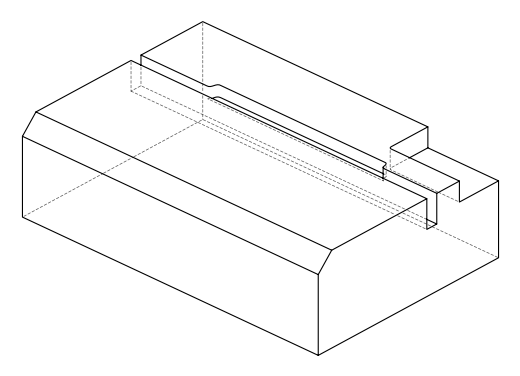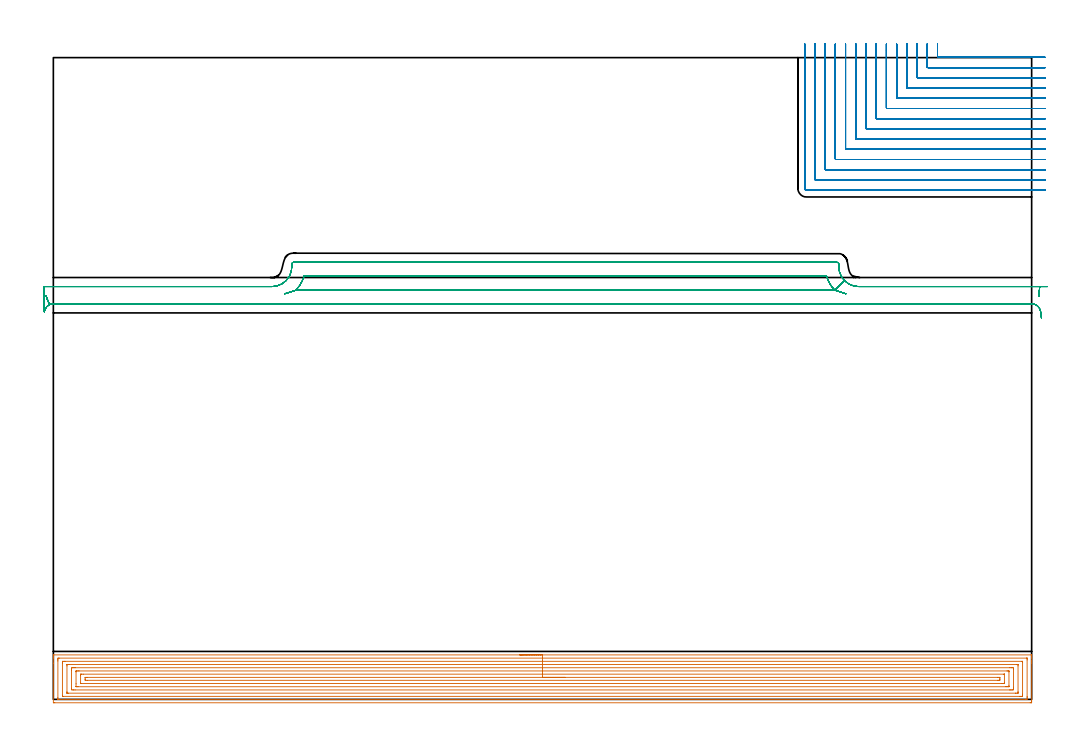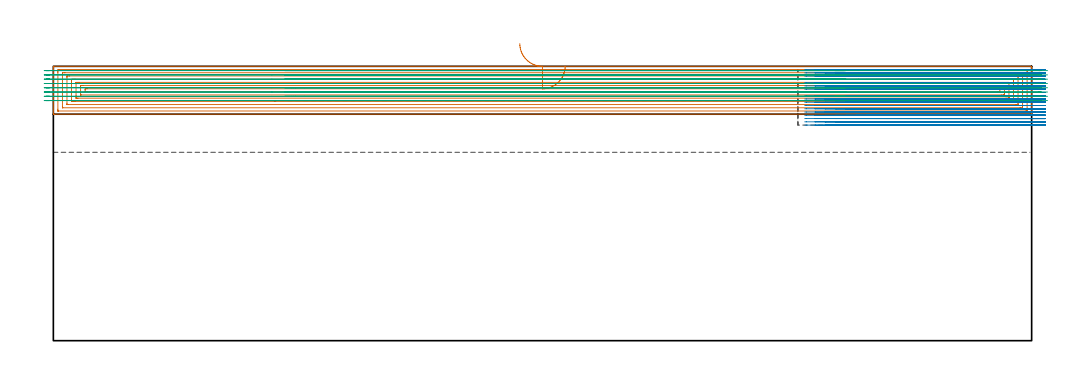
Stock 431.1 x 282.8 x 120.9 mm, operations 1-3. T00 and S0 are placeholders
(PLAN: 4 operations, 3 tool changes, 128.6 min)
(1 AREA_MILL | FG_CHAMFER_SURFACE | UGT0205_001 | 27.89 min | 95963 mm3)
(2 MILL_CORNER_NOTCH_RECTANGULAR | CORNER_NOTCH_RECTANGULAR | NXT0201_008 | Follow Part, ap 1.5, ae 75% | 62.69 min | 163743 mm3)
(3 MILL_OPEN_POCKET | POCKET_OPEN | UGT0201_007 | Follow Part, ap 2, ae 75% | 23.21 min | 141803 mm3)
(4 MILL_RECTANGULAR_SLOT | SLOT_RECTANGULAR | NXT0201_011 | Follow Part, ap 3, ae 75% | 14.82 min | 153336 mm3)
(TOOL UGT0205_001 | Chamfer Mill 20 x 3 x 45 deg. | D20 FL50 Z2)
(TOOL NXT0201_008 | ENDMILL 6mm [2P460-0600-NA 1630] | D6 FL26 Z6)
(TOOL UGT0201_007 | End Mill 8 mm | D8 FL19 Z4)
(TOOL NXT0201_011 | ENDMILL 12mm [2P460-1200-NA 1630] | D12 FL38 Z6)
(OP 1 AREA_MILL)
G17 G21 G94 G90
T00 M6
G54
G17 G0 G90 X205.55 Y19.6 S1061 M3
G43 Z130.9 H0
G94 G1 X205.588 Z130.028 F250.
X205.702 Z129.163
X205.891 Z128.312
X206.153 Z127.48
X206.487 Z126.674
X206.89 Z125.9
X207.358 Z125.164
X207.89 Z124.472
X208.479 Z123.829
X209.122 Z123.239
X209.814 Z122.708
X210.55 Z122.24
X211.324 Z121.837
X212.13 Z121.503
X212.962 Z121.241
X213.813 Z121.052
X214.678 Z120.938
X215.55 Z120.9
X430.924
X431.099 Y19.604 Z120.894
X431.1 Y19.263 Z120.562
Y18.981 Z120.281
Y18.289 Z119.584
Y17.064 Z118.36
Y16.53 Z117.824
Y15.917 Z117.212
Y-0.457 Z100.841
X431.095 Y-1.07 Z100.228
X431.09 Y-1.492 Z99.806
X430.911 Y-1.496 Z99.802
X430.477 Y-1.5 Z99.8
X0.622
X0.162 Y-1.496 Z99.802
X0.01 Y-1.492 Z99.806
X0. Y-1.337 Z99.961
Y15.917 Z117.212
Y18.289 Z119.584
Y18.981 Z120.281
Y19.261 Z120.561
X0.001 Y19.604 Z120.894
X0.176 Y19.6 Z120.9
X215.55
Y18.186 Z119.486
X428.796 Y18.185 Z119.485
X429.059 Y18.18 Z119.48
X429.085 Y18.179 Z119.479
X429.09 Y18.163 Z119.463
X429.096 Y18.129 Z119.429
X429.098 Y18.097 Z119.397
X429.1 Y17.886 Z119.186
Y17.41 Z118.71
Y1.167 Z102.467
X429.097 Y0.69 Z101.99
X429.092 Y0.295 Z101.595
X429.075 Y-0.079 Z101.221
X428.69 Y-0.084 Z101.216
X428.584 Y-0.085 Z101.215
X2.304
X2.041 Y-0.08 Z101.22
X2.015 Y-0.079 Z101.221
X2.01 Y-0.063 Z101.237
X2.004 Y-0.029 Z101.271
X2.002 Y0.003 Z101.303
X2. Y0.214 Z101.514
Y0.69 Z101.99
Y16.933 Z118.233
X2.003 Y17.41 Z118.71
X2.008 Y17.805 Z119.105
X2.025 Y18.179 Z119.479
X2.41 Y18.184 Z119.484
X2.516 Y18.185 Z119.485
X215.55 Y18.186 Z119.486
Y16.771 Z118.071
X426.903
X426.985 Y16.77 Z118.07
X427.05 Y16.768 Z118.068
X427.085 Y16.765 Z118.065
X427.09 Y16.723 Z118.023
X427.096 Y16.53 Z117.83
X427.099 Y16.336 Z117.636
X427.1 Y2.256 Z103.556
X427.096 Y1.57 Z102.87
X427.092 Y1.384 Z102.684
X427.079 Y1.335 Z102.635
X427.025 Y1.333 Z102.633
X426.903 Y1.331 Z102.631
X426.255 Y1.329 Z102.629
X426.009 Y1.328 Z102.628
X4.197 Y1.329 Z102.629
X4.115 Y1.33 Z102.63
X4.05 Y1.332 Z102.632
X4.015 Y1.335 Z102.635
X4.01 Y1.377 Z102.677
X4.004 Y1.57 Z102.87
X4. Y1.764 Z103.064
Y15.844 Z117.144
X4.004 Y16.53 Z117.83
X4.008 Y16.716 Z118.016
X4.021 Y16.765 Z118.065
X4.075 Y16.767 Z118.067
X4.197 Y16.769 Z118.069
X4.845 Y16.771 Z118.071
X5.091
X215.55
Y15.357 Z116.657
X424.519
X424.961 Y15.355 Z116.655
X425.053 Y15.353 Z116.653
X425.088 Y15.351 Z116.651
X425.092 Y15.307 Z116.607
X425.096 Y15.203 Z116.503
X425.1 Y14.785 Z116.085
Y3.33 Z104.63
X425.094 Y2.898 Z104.198
X425.09 Y2.791 Z104.091
X425.081 Y2.749 Z104.049
X425.017 Y2.747 Z104.047
X424.817 Y2.744 Z104.044
X424.222 Y2.743 Z104.043
X423.925
X6.581
X6.139 Y2.745 Z104.045
X6.047 Y2.747 Z104.047
X6.012 Y2.749 Z104.049
X6.008 Y2.793 Z104.093
X6.004 Y2.897 Z104.197
X6. Y3.315 Z104.615
Y14.77 Z116.07
X6.006 Y15.202 Z116.502
X6.01 Y15.309 Z116.609
X6.019 Y15.351 Z116.651
X6.083 Y15.353 Z116.653
X6.283 Y15.356 Z116.656
X6.878 Y15.357 Z116.657
X7.175
X215.55
Y13.943 Z115.243
X421.541
X422.383 Y13.94 Z115.24
X422.434 Y13.938 Z115.238
X423.09 Y13.89 Z115.19
X423.099 Y13.236 Z114.536
X423.1 Y5.315 Z106.615
X423.099 Y5.09 Z106.39
X423.096 Y4.439 Z105.739
X423.09 Y4.21 Z105.51
X422.484 Y4.161 Z105.461
X422.434 Y4.16 Z105.46
X421.595 Y4.157 Z105.457
X421.541
X9.559
X8.717 Y4.159 Z105.459
X8.666 Y4.162 Z105.462
X8.01 Y4.21 Z105.51
X8.001 Y4.864 Z106.164
X8. Y12.785 Z114.085
X8.001 Y13.01 Z114.31
X8.004 Y13.661 Z114.961
X8.01 Y13.89 Z115.19
X8.616 Y13.938 Z115.238
X8.666 Y13.94 Z115.24
X9.505 Y13.943 Z115.243
X9.559
X215.55
Y12.529 Z113.829
X420.242
X420.647 Y12.527 Z113.827
X421.051 Y12.522 Z113.822
X421.09 Y12.517 Z113.817
X421.095 Y12.476 Z113.776
X421.099 Y12.397 Z113.697
X421.1 Y12.278 Z113.578
Y12.13 Z113.43
Y5.97 Z107.27
X421.098 Y5.747 Z107.047
X421.095 Y5.636 Z106.936
X421.09 Y5.585 Z106.885
X421.046 Y5.577 Z106.877
X420.647 Y5.573 Z106.873
X420.158 Y5.571 Z106.871
X419.753
X10.858
X10.453 Y5.573 Z106.873
X10.049 Y5.578 Z106.878
X10.01 Y5.583 Z106.883
X10.005 Y5.624 Z106.924
X10.001 Y5.703 Z107.003
X10. Y6.85 Z108.15
Y12.13 Z113.43
X10.002 Y12.353 Z113.653
X10.005 Y12.464 Z113.764
X10.01 Y12.514 Z113.814
X10.054 Y12.523 Z113.823
X10.453 Y12.527 Z113.827
X10.941 Y12.529 Z113.829
X11.347
X215.55
Y11.115 Z112.415
X418.86 Y11.114 Z112.414
X418.998
X419.057 Y11.111 Z112.411
X419.082 Y11.108 Z112.408
X419.09 Y11.099 Z112.399
X419.095 Y11.077 Z112.377
X419.099 Y11.014 Z112.314
X419.1 Y7.494 Z108.794
X419.097 Y7.257 Z108.557
X419.092 Y7.1 Z108.4
X419.086 Y6.992 Z108.292
X419.048 Y6.99 Z108.29
X418.86 Y6.986 Z108.286
X418.722
X417.966 Y6.985 Z108.285
X12.24
X12.102 Y6.986 Z108.286
X12.043 Y6.989 Z108.289
X12.018 Y6.992 Z108.292
X12.01 Y7.001 Z108.301
X12.005 Y7.023 Z108.323
X12.001 Y7.086 Z108.386
X12. Y10.606 Z111.906
X12.003 Y10.843 Z112.143
X12.008 Y11. Z112.3
X12.014 Y11.108 Z112.408
X12.052 Y11.11 Z112.41
X12.24 Y11.113 Z112.413
X12.378 Y11.114 Z112.414
X13.134 Y11.115 Z112.415
X215.55
Y9.7 Z111.
X416.179
X416.862 Y9.697 Z110.997
X417.072 Y9.693 Z110.993
X417.097 Y9.49 Z110.79
X417.099 Y9.464 Z110.764
Y8.61 Z109.91
X417.098 Y8.585 Z109.885
X417.072 Y8.407 Z109.707
X416.391 Y8.401 Z109.701
X416.179 Y8.4 Z109.7
X14.921
X14.237 Y8.403 Z109.703
X14.028 Y8.407 Z109.707
X14.003 Y8.61 Z109.91
X14.001 Y8.636 Z109.936
Y9.49 Z110.79
X14.002 Y9.515 Z110.815
X14.028 Y9.693 Z110.993
X14.709 Y9.699 Z110.999
X14.921 Y9.7 Z111.
X215.55
X216.422 Z111.038
X217.286 Z111.152
X218.138 Z111.341
X218.97 Z111.604
X219.776 Z111.937
X220.55 Z112.34
X221.286 Z112.809
X221.978 Z113.34
X222.621 Z113.929
X223.21 Z114.573
X223.741 Z115.265
X224.21 Z116.
X224.613 Z116.774
X224.947 Z117.58
X225.209 Z118.412
X225.398 Z119.264
X225.512 Z120.129
X225.55 Z121.
G0 Z130.9
M5
M2
(OP 2 MILL_CORNER_NOTCH_RECTANGULAR)
G17 G21 G94 G90
T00 M6
G54
G17 G0 G90 X389.6 Y288.8 S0 M3
G43 Z130.9 H1
Z119.461
G94 G1 Y285.8 F250.
Y283.196 F500.
G3 X389.896 Y282.9 R0.3
G1 X434.098
X437.098 F250.
G0 Z130.9
X385.1 Y288.8
Z119.461
G1 Y285.8
Y278.696 F500.
G3 X385.396 Y278.4 R0.3
G1 X434.1
X437.1 F250.
G0 Z130.9
X380.6 Y288.8
Z119.461
G1 Y285.8
Y274.196 F500.
G3 X380.896 Y273.9 R0.3
G1 X434.1
X437.1 F250.
G0 Z130.9
X376.1 Y288.8
Z119.461
G1 Y285.8
Y269.696 F500.
G3 X376.396 Y269.4 R0.3
G1 X434.1
X437.1 F250.
G0 Z130.9
X371.6 Y288.8
Z119.461
G1 Y285.8
Y265.196 F500.
G3 X371.896 Y264.9 R0.3
G1 X434.1
X437.1 F250.
G0 Z130.9
X367.1 Y288.8
Z119.461
G1 Y285.8
Y260.696 F500.
G3 X367.396 Y260.4 R0.3
G1 X434.1
X437.1 F250.
G0 Z130.9
X362.6 Y288.8
Z119.461
G1 Y285.8
Y256.197 F500.
G3 X362.897 Y255.9 R0.3
G1 X434.1
X437.1 F250.
G0 Z130.9
X358.1 Y288.8
Z119.461
G1 Y285.8
Y251.697 F500.
G3 X358.397 Y251.4 R0.3
G1 X434.1
X437.1 F250.
G0 Z130.9
X353.6 Y288.8
Z119.461
G1 Y285.8
Y247.197 F500.
G3 X353.897 Y246.9 R0.3
G1 X434.1
X437.1 F250.
G0 Z130.9
X349.1 Y288.8
Z119.461
G1 Y285.8
Y242.697 F500.
G3 X349.397 Y242.4 R0.3
G1 X434.1
X437.1 F250.
G0 Z130.9
X344.6 Y288.8
Z119.461
G1 Y285.8
Y238.197 F500.
G3 X344.897 Y237.9 R0.3
G1 X434.1
X437.1 F250.
G0 Z130.9
X340.1 Y288.8
Z119.461
G1 Y285.8
Y233.697 F500.
G3 X340.397 Y233.4 R0.3
G1 X434.1
X437.1 F250.
G0 Z130.9
X335.6 Y288.8
Z119.461
G1 Y285.8
Y229.197 F500.
G3 X335.897 Y228.9 R0.3
G1 X434.1
X437.1 F250.
G0 Z130.9
X331.1 Y288.8
Z119.461
G1 Y285.8
Y225.1 F500.
G3 X331.8 Y224.4 R0.7
G1 X434.1
X437.1 F250.
G0 Z130.9
X389.6 Y288.8
Z118.022
G1 Y285.8
Y283.196 F500.
G3 X389.896 Y282.9 R0.3
G1 X434.098
X437.098 F250.
G0 Z130.9
X385.1 Y288.8
Z118.022
G1 Y285.8
Y278.696 F500.
G3 X385.396 Y278.4 R0.3
G1 X434.1
X437.1 F250.
G0 Z130.9
X380.6 Y288.8
Z118.022
G1 Y285.8
Y274.196 F500.
G3 X380.896 Y273.9 R0.3
G1 X434.1
X437.1 F250.
G0 Z130.9
X376.1 Y288.8
Z118.022
G1 Y285.8
Y269.696 F500.
G3 X376.396 Y269.4 R0.3
G1 X434.1
X437.1 F250.
G0 Z130.9
X371.6 Y288.8
Z118.022
G1 Y285.8
Y265.196 F500.
G3 X371.896 Y264.9 R0.3
G1 X434.1
X437.1 F250.
G0 Z130.9
X367.1 Y288.8
Z118.022
G1 Y285.8
Y260.696 F500.
G3 X367.396 Y260.4 R0.3
G1 X434.1
X437.1 F250.
G0 Z130.9
X362.6 Y288.8
Z118.022
G1 Y285.8
Y256.197 F500.
G3 X362.897 Y255.9 R0.3
G1 X434.1
X437.1 F250.
G0 Z130.9
X358.1 Y288.8
Z118.022
G1 Y285.8
Y251.697 F500.
G3 X358.397 Y251.4 R0.3
G1 X434.1
X437.1 F250.
G0 Z130.9
X353.6 Y288.8
Z118.022
G1 Y285.8
Y247.197 F500.
G3 X353.897 Y246.9 R0.3
G1 X434.1
X437.1 F250.
G0 Z130.9
X349.1 Y288.8
Z118.022
G1 Y285.8
Y242.697 F500.
G3 X349.397 Y242.4 R0.3
G1 X434.1
X437.1 F250.
G0 Z130.9
X344.6 Y288.8
Z118.022
G1 Y285.8
Y238.197 F500.
G3 X344.897 Y237.9 R0.3
G1 X434.1
X437.1 F250.
G0 Z130.9
X340.1 Y288.8
Z118.022
G1 Y285.8
Y233.697 F500.
G3 X340.397 Y233.4 R0.3
G1 X434.1
X437.1 F250.
G0 Z130.9
X335.6 Y288.8
Z118.022
G1 Y285.8
Y229.197 F500.
G3 X335.897 Y228.9 R0.3
G1 X434.1
X437.1 F250.
G0 Z130.9
X331.1 Y288.8
Z118.022
G1 Y285.8
Y225.1 F500.
G3 X331.8 Y224.4 R0.7
G1 X434.1
X437.1 F250.
G0 Z130.9
X389.6 Y288.8
Z116.583
G1 Y285.8
Y283.196 F500.
G3 X389.896 Y282.9 R0.3
G1 X434.098
X437.098 F250.
G0 Z130.9
X385.1 Y288.8
Z116.583
G1 Y285.8
Y278.696 F500.
G3 X385.396 Y278.4 R0.3
G1 X434.1
X437.1 F250.
G0 Z130.9
X380.6 Y288.8
Z116.583
G1 Y285.8
Y274.196 F500.
G3 X380.896 Y273.9 R0.3
G1 X434.1
X437.1 F250.
G0 Z130.9
X376.1 Y288.8
Z116.583
G1 Y285.8
Y269.696 F500.
G3 X376.396 Y269.4 R0.3
G1 X434.1
X437.1 F250.
G0 Z130.9
X371.6 Y288.8
Z116.583
G1 Y285.8
Y265.196 F500.
G3 X371.896 Y264.9 R0.3
G1 X434.1
X437.1 F250.
G0 Z130.9
X367.1 Y288.8
Z116.583
G1 Y285.8
Y260.696 F500.
G3 X367.396 Y260.4 R0.3
G1 X434.1
X437.1 F250.
G0 Z130.9
X362.6 Y288.8
Z116.583
G1 Y285.8
Y256.197 F500.
G3 X362.897 Y255.9 R0.3
G1 X434.1
X437.1 F250.
G0 Z130.9
X358.1 Y288.8
Z116.583
G1 Y285.8
Y251.697 F500.
G3 X358.397 Y251.4 R0.3
G1 X434.1
X437.1 F250.
G0 Z130.9
X353.6 Y288.8
Z116.583
G1 Y285.8
Y247.197 F500.
G3 X353.897 Y246.9 R0.3
G1 X434.1
X437.1 F250.
G0 Z130.9
X349.1 Y288.8
Z116.583
G1 Y285.8
Y242.697 F500.
G3 X349.397 Y242.4 R0.3
G1 X434.1
X437.1 F250.
G0 Z130.9
X344.6 Y288.8
Z116.583
G1 Y285.8
Y238.197 F500.
G3 X344.897 Y237.9 R0.3
G1 X434.1
X437.1 F250.
G0 Z130.9
X340.1 Y288.8
Z116.583
G1 Y285.8
Y233.697 F500.
G3 X340.397 Y233.4 R0.3
G1 X434.1
X437.1 F250.
G0 Z130.9
X335.6 Y288.8
Z116.583
G1 Y285.8
Y229.197 F500.
G3 X335.897 Y228.9 R0.3
G1 X434.1
X437.1 F250.
G0 Z130.9
X331.1 Y288.8
Z116.583
G1 Y285.8
Y225.1 F500.
G3 X331.8 Y224.4 R0.7
G1 X434.1
X437.1 F250.
G0 Z130.9
X389.6 Y288.8
Z115.144
G1 Y285.8
Y283.196 F500.
G3 X389.896 Y282.9 R0.3
G1 X434.098
X437.098 F250.
G0 Z130.9
X385.1 Y288.8
Z115.144
G1 Y285.8
Y278.696 F500.
G3 X385.396 Y278.4 R0.3
G1 X434.1
X437.1 F250.
G0 Z130.9
X380.6 Y288.8
Z115.144
G1 Y285.8
Y274.196 F500.
G3 X380.896 Y273.9 R0.3
G1 X434.1
X437.1 F250.
G0 Z130.9
X376.1 Y288.8
Z115.144
G1 Y285.8
Y269.696 F500.
G3 X376.396 Y269.4 R0.3
G1 X434.1
X437.1 F250.
G0 Z130.9
X371.6 Y288.8
Z115.144
G1 Y285.8
Y265.196 F500.
G3 X371.896 Y264.9 R0.3
G1 X434.1
X437.1 F250.
G0 Z130.9
X367.1 Y288.8
Z115.144
G1 Y285.8
Y260.696 F500.
G3 X367.396 Y260.4 R0.3
G1 X434.1
X437.1 F250.
G0 Z130.9
X362.6 Y288.8
Z115.144
G1 Y285.8
Y256.197 F500.
G3 X362.897 Y255.9 R0.3
G1 X434.1
X437.1 F250.
G0 Z130.9
X358.1 Y288.8
Z115.144
G1 Y285.8
Y251.697 F500.
G3 X358.397 Y251.4 R0.3
G1 X434.1
X437.1 F250.
G0 Z130.9
X353.6 Y288.8
Z115.144
G1 Y285.8
Y247.197 F500.
G3 X353.897 Y246.9 R0.3
G1 X434.1
X437.1 F250.
G0 Z130.9
X349.1 Y288.8
Z115.144
G1 Y285.8
Y242.697 F500.
G3 X349.397 Y242.4 R0.3
G1 X434.1
X437.1 F250.
G0 Z130.9
X344.6 Y288.8
Z115.144
G1 Y285.8
Y238.197 F500.
G3 X344.897 Y237.9 R0.3
G1 X434.1
X437.1 F250.
G0 Z130.9
X340.1 Y288.8
Z115.144
G1 Y285.8
Y233.697 F500.
G3 X340.397 Y233.4 R0.3
G1 X434.1
X437.1 F250.
G0 Z130.9
X335.6 Y288.8
Z115.144
G1 Y285.8
Y229.197 F500.
G3 X335.897 Y228.9 R0.3
G1 X434.1
X437.1 F250.
G0 Z130.9
X331.1 Y288.8
Z115.144
G1 Y285.8
Y225.1 F500.
G3 X331.8 Y224.4 R0.7
G1 X434.1
X437.1 F250.
G0 Z130.9
X389.6 Y288.8
Z113.705
G1 Y285.8
Y283.196 F500.
G3 X389.896 Y282.9 R0.3
G1 X434.098
X437.098 F250.
G0 Z130.9
X385.1 Y288.8
Z113.705
G1 Y285.8
Y278.696 F500.
G3 X385.396 Y278.4 R0.3
G1 X434.1
X437.1 F250.
G0 Z130.9
X380.6 Y288.8
Z113.705
G1 Y285.8
Y274.196 F500.
G3 X380.896 Y273.9 R0.3
G1 X434.1
X437.1 F250.
G0 Z130.9
X376.1 Y288.8
Z113.705
G1 Y285.8
Y269.696 F500.
G3 X376.396 Y269.4 R0.3
G1 X434.1
X437.1 F250.
G0 Z130.9
X371.6 Y288.8
Z113.705
G1 Y285.8
Y265.196 F500.
G3 X371.896 Y264.9 R0.3
G1 X434.1
X437.1 F250.
G0 Z130.9
X367.1 Y288.8
Z113.705
G1 Y285.8
Y260.696 F500.
G3 X367.396 Y260.4 R0.3
G1 X434.1
X437.1 F250.
G0 Z130.9
X362.6 Y288.8
Z113.705
G1 Y285.8
Y256.197 F500.
G3 X362.897 Y255.9 R0.3
G1 X434.1
X437.1 F250.
G0 Z130.9
X358.1 Y288.8
Z113.705
G1 Y285.8
Y251.697 F500.
G3 X358.397 Y251.4 R0.3
G1 X434.1
X437.1 F250.
G0 Z130.9
X353.6 Y288.8
Z113.705
G1 Y285.8
Y247.197 F500.
G3 X353.897 Y246.9 R0.3
G1 X434.1
X437.1 F250.
G0 Z130.9
X349.1 Y288.8
Z113.705
G1 Y285.8
Y242.697 F500.
G3 X349.397 Y242.4 R0.3
G1 X434.1
X437.1 F250.
G0 Z130.9
X344.6 Y288.8
Z113.705
G1 Y285.8
Y238.197 F500.
G3 X344.897 Y237.9 R0.3
G1 X434.1
X437.1 F250.
G0 Z130.9
X340.1 Y288.8
Z113.705
G1 Y285.8
Y233.697 F500.
G3 X340.397 Y233.4 R0.3
G1 X434.1
X437.1 F250.
G0 Z130.9
X335.6 Y288.8
Z113.705
G1 Y285.8
Y229.197 F500.
G3 X335.897 Y228.9 R0.3
G1 X434.1
X437.1 F250.
G0 Z130.9
X331.1 Y288.8
Z113.705
G1 Y285.8
Y225.1 F500.
G3 X331.8 Y224.4 R0.7
G1 X434.1
X437.1 F250.
G0 Z130.9
X389.6 Y288.8
Z112.267
G1 Y285.8
Y283.196 F500.
G3 X389.896 Y282.9 R0.3
G1 X434.098
X437.098 F250.
G0 Z130.9
X385.1 Y288.8
Z112.267
G1 Y285.8
Y278.696 F500.
G3 X385.396 Y278.4 R0.3
G1 X434.1
X437.1 F250.
G0 Z130.9
X380.6 Y288.8
Z112.267
G1 Y285.8
Y274.196 F500.
G3 X380.896 Y273.9 R0.3
G1 X434.1
X437.1 F250.
G0 Z130.9
X376.1 Y288.8
Z112.267
G1 Y285.8
Y269.696 F500.
G3 X376.396 Y269.4 R0.3
G1 X434.1
X437.1 F250.
G0 Z130.9
X371.6 Y288.8
Z112.267
G1 Y285.8
Y265.196 F500.
G3 X371.896 Y264.9 R0.3
G1 X434.1
X437.1 F250.
G0 Z130.9
X367.1 Y288.8
Z112.267
G1 Y285.8
Y260.696 F500.
G3 X367.396 Y260.4 R0.3
G1 X434.1
X437.1 F250.
G0 Z130.9
X362.6 Y288.8
Z112.267
G1 Y285.8
Y256.197 F500.
G3 X362.897 Y255.9 R0.3
G1 X434.1
X437.1 F250.
G0 Z130.9
X358.1 Y288.8
Z112.267
G1 Y285.8
Y251.697 F500.
G3 X358.397 Y251.4 R0.3
G1 X434.1
X437.1 F250.
G0 Z130.9
X353.6 Y288.8
Z112.267
G1 Y285.8
Y247.197 F500.
G3 X353.897 Y246.9 R0.3
G1 X434.1
X437.1 F250.
G0 Z130.9
X349.1 Y288.8
Z112.267
G1 Y285.8
Y242.697 F500.
G3 X349.397 Y242.4 R0.3
G1 X434.1
X437.1 F250.
G0 Z130.9
X344.6 Y288.8
Z112.267
G1 Y285.8
Y238.197 F500.
G3 X344.897 Y237.9 R0.3
G1 X434.1
X437.1 F250.
G0 Z130.9
X340.1 Y288.8
Z112.267
G1 Y285.8
Y233.697 F500.
G3 X340.397 Y233.4 R0.3
G1 X434.1
X437.1 F250.
G0 Z130.9
X335.6 Y288.8
Z112.267
G1 Y285.8
Y229.197 F500.
G3 X335.897 Y228.9 R0.3
G1 X434.1
X437.1 F250.
G0 Z130.9
X331.1 Y288.8
Z112.267
G1 Y285.8
Y225.1 F500.
G3 X331.8 Y224.4 R0.7
G1 X434.1
X437.1 F250.
G0 Z130.9
X389.6 Y288.8
Z110.828
G1 Y285.8
Y283.196 F500.
G3 X389.896 Y282.9 R0.3
G1 X434.098
X437.098 F250.
G0 Z130.9
X385.1 Y288.8
Z110.828
G1 Y285.8
Y278.696 F500.
G3 X385.396 Y278.4 R0.3
G1 X434.1
X437.1 F250.
G0 Z130.9
X380.6 Y288.8
Z110.828
G1 Y285.8
Y274.196 F500.
G3 X380.896 Y273.9 R0.3
G1 X434.1
X437.1 F250.
G0 Z130.9
X376.1 Y288.8
Z110.828
G1 Y285.8
Y269.696 F500.
G3 X376.396 Y269.4 R0.3
G1 X434.1
X437.1 F250.
G0 Z130.9
X371.6 Y288.8
Z110.828
G1 Y285.8
Y265.196 F500.
G3 X371.896 Y264.9 R0.3
G1 X434.1
X437.1 F250.
G0 Z130.9
X367.1 Y288.8
Z110.828
G1 Y285.8
Y260.696 F500.
G3 X367.396 Y260.4 R0.3
G1 X434.1
X437.1 F250.
G0 Z130.9
X362.6 Y288.8
Z110.828
G1 Y285.8
Y256.197 F500.
G3 X362.897 Y255.9 R0.3
G1 X434.1
X437.1 F250.
G0 Z130.9
X358.1 Y288.8
Z110.828
G1 Y285.8
Y251.697 F500.
G3 X358.397 Y251.4 R0.3
G1 X434.1
X437.1 F250.
G0 Z130.9
X353.6 Y288.8
Z110.828
G1 Y285.8
Y247.197 F500.
G3 X353.897 Y246.9 R0.3
G1 X434.1
X437.1 F250.
G0 Z130.9
X349.1 Y288.8
Z110.828
G1 Y285.8
Y242.697 F500.
G3 X349.397 Y242.4 R0.3
G1 X434.1
X437.1 F250.
G0 Z130.9
X344.6 Y288.8
Z110.828
G1 Y285.8
Y238.197 F500.
G3 X344.897 Y237.9 R0.3
G1 X434.1
X437.1 F250.
G0 Z130.9
X340.1 Y288.8
Z110.828
G1 Y285.8
Y233.697 F500.
G3 X340.397 Y233.4 R0.3
G1 X434.1
X437.1 F250.
G0 Z130.9
X335.6 Y288.8
Z110.828
G1 Y285.8
Y229.197 F500.
G3 X335.897 Y228.9 R0.3
G1 X434.1
X437.1 F250.
G0 Z130.9
X331.1 Y288.8
Z110.828
G1 Y285.8
Y225.1 F500.
G3 X331.8 Y224.4 R0.7
G1 X434.1
X437.1 F250.
G0 Z130.9
X389.6 Y288.8
Z109.389
G1 Y285.8
Y283.196 F500.
G3 X389.896 Y282.9 R0.3
G1 X434.098
X437.098 F250.
G0 Z130.9
X385.1 Y288.8
Z109.389
G1 Y285.8
Y278.696 F500.
G3 X385.396 Y278.4 R0.3
G1 X434.1
X437.1 F250.
G0 Z130.9
X380.6 Y288.8
Z109.389
G1 Y285.8
Y274.196 F500.
G3 X380.896 Y273.9 R0.3
G1 X434.1
X437.1 F250.
G0 Z130.9
X376.1 Y288.8
Z109.389
G1 Y285.8
Y269.696 F500.
G3 X376.396 Y269.4 R0.3
G1 X434.1
X437.1 F250.
G0 Z130.9
X371.6 Y288.8
Z109.389
G1 Y285.8
Y265.196 F500.
G3 X371.896 Y264.9 R0.3
G1 X434.1
X437.1 F250.
G0 Z130.9
X367.1 Y288.8
Z109.389
G1 Y285.8
Y260.696 F500.
G3 X367.396 Y260.4 R0.3
G1 X434.1
X437.1 F250.
G0 Z130.9
X362.6 Y288.8
Z109.389
G1 Y285.8
Y256.197 F500.
G3 X362.897 Y255.9 R0.3
G1 X434.1
X437.1 F250.
G0 Z130.9
X358.1 Y288.8
Z109.389
G1 Y285.8
Y251.697 F500.
G3 X358.397 Y251.4 R0.3
G1 X434.1
X437.1 F250.
G0 Z130.9
X353.6 Y288.8
Z109.389
G1 Y285.8
Y247.197 F500.
G3 X353.897 Y246.9 R0.3
G1 X434.1
X437.1 F250.
G0 Z130.9
X349.1 Y288.8
Z109.389
G1 Y285.8
Y242.697 F500.
G3 X349.397 Y242.4 R0.3
G1 X434.1
X437.1 F250.
G0 Z130.9
X344.6 Y288.8
Z109.389
G1 Y285.8
Y238.197 F500.
G3 X344.897 Y237.9 R0.3
G1 X434.1
X437.1 F250.
G0 Z130.9
X340.1 Y288.8
Z109.389
G1 Y285.8
Y233.697 F500.
G3 X340.397 Y233.4 R0.3
G1 X434.1
X437.1 F250.
G0 Z130.9
X335.6 Y288.8
Z109.389
G1 Y285.8
Y229.197 F500.
G3 X335.897 Y228.9 R0.3
G1 X434.1
X437.1 F250.
G0 Z130.9
X331.1 Y288.8
Z109.389
G1 Y285.8
Y225.1 F500.
G3 X331.8 Y224.4 R0.7
G1 X434.1
X437.1 F250.
G0 Z130.9
X389.6 Y288.8
Z107.95
G1 Y285.8
Y283.196 F500.
G3 X389.896 Y282.9 R0.3
G1 X434.098
X437.098 F250.
G0 Z130.9
X385.1 Y288.8
Z107.95
G1 Y285.8
Y278.696 F500.
G3 X385.396 Y278.4 R0.3
G1 X434.1
X437.1 F250.
G0 Z130.9
X380.6 Y288.8
Z107.95
G1 Y285.8
Y274.196 F500.
G3 X380.896 Y273.9 R0.3
G1 X434.1
X437.1 F250.
G0 Z130.9
X376.1 Y288.8
Z107.95
G1 Y285.8
Y269.696 F500.
G3 X376.396 Y269.4 R0.3
G1 X434.1
X437.1 F250.
G0 Z130.9
X371.6 Y288.8
Z107.95
G1 Y285.8
Y265.196 F500.
G3 X371.896 Y264.9 R0.3
G1 X434.1
X437.1 F250.
G0 Z130.9
X367.1 Y288.8
Z107.95
G1 Y285.8
Y260.696 F500.
G3 X367.396 Y260.4 R0.3
G1 X434.1
X437.1 F250.
G0 Z130.9
X362.6 Y288.8
Z107.95
G1 Y285.8
Y256.197 F500.
G3 X362.897 Y255.9 R0.3
G1 X434.1
X437.1 F250.
G0 Z130.9
X358.1 Y288.8
Z107.95
G1 Y285.8
Y251.697 F500.
G3 X358.397 Y251.4 R0.3
G1 X434.1
X437.1 F250.
G0 Z130.9
X353.6 Y288.8
Z107.95
G1 Y285.8
Y247.197 F500.
G3 X353.897 Y246.9 R0.3
G1 X434.1
X437.1 F250.
G0 Z130.9
X349.1 Y288.8
Z107.95
G1 Y285.8
Y242.697 F500.
G3 X349.397 Y242.4 R0.3
G1 X434.1
X437.1 F250.
G0 Z130.9
X344.6 Y288.8
Z107.95
G1 Y285.8
Y238.197 F500.
G3 X344.897 Y237.9 R0.3
G1 X434.1
X437.1 F250.
G0 Z130.9
X340.1 Y288.8
Z107.95
G1 Y285.8
Y233.697 F500.
G3 X340.397 Y233.4 R0.3
G1 X434.1
X437.1 F250.
G0 Z130.9
X335.6 Y288.8
Z107.95
G1 Y285.8
Y229.197 F500.
G3 X335.897 Y228.9 R0.3
G1 X434.1
X437.1 F250.
G0 Z130.9
X331.1 Y288.8
Z107.95
G1 Y285.8
Y225.1 F500.
G3 X331.8 Y224.4 R0.7
G1 X434.1
X437.1 F250.
G0 Z130.9
X389.6 Y288.8
Z106.511
G1 Y285.8
Y283.196 F500.
G3 X389.896 Y282.9 R0.3
G1 X434.098
X437.098 F250.
G0 Z130.9
X385.1 Y288.8
Z106.511
G1 Y285.8
Y278.696 F500.
G3 X385.396 Y278.4 R0.3
G1 X434.1
X437.1 F250.
G0 Z130.9
X380.6 Y288.8
Z106.511
G1 Y285.8
Y274.196 F500.
G3 X380.896 Y273.9 R0.3
G1 X434.1
X437.1 F250.
G0 Z130.9
X376.1 Y288.8
Z106.511
G1 Y285.8
Y269.696 F500.
G3 X376.396 Y269.4 R0.3
G1 X434.1
X437.1 F250.
G0 Z130.9
X371.6 Y288.8
Z106.511
G1 Y285.8
Y265.196 F500.
G3 X371.896 Y264.9 R0.3
G1 X434.1
X437.1 F250.
G0 Z130.9
X367.1 Y288.8
Z106.511
G1 Y285.8
Y260.696 F500.
G3 X367.396 Y260.4 R0.3
G1 X434.1
X437.1 F250.
G0 Z130.9
X362.6 Y288.8
Z106.511
G1 Y285.8
Y256.197 F500.
G3 X362.897 Y255.9 R0.3
G1 X434.1
X437.1 F250.
G0 Z130.9
X358.1 Y288.8
Z106.511
G1 Y285.8
Y251.697 F500.
G3 X358.397 Y251.4 R0.3
G1 X434.1
X437.1 F250.
G0 Z130.9
X353.6 Y288.8
Z106.511
G1 Y285.8
Y247.197 F500.
G3 X353.897 Y246.9 R0.3
G1 X434.1
X437.1 F250.
G0 Z130.9
X349.1 Y288.8
Z106.511
G1 Y285.8
Y242.697 F500.
G3 X349.397 Y242.4 R0.3
G1 X434.1
X437.1 F250.
G0 Z130.9
X344.6 Y288.8
Z106.511
G1 Y285.8
Y238.197 F500.
G3 X344.897 Y237.9 R0.3
G1 X434.1
X437.1 F250.
G0 Z130.9
X340.1 Y288.8
Z106.511
G1 Y285.8
Y233.697 F500.
G3 X340.397 Y233.4 R0.3
G1 X434.1
X437.1 F250.
G0 Z130.9
X335.6 Y288.8
Z106.511
G1 Y285.8
Y229.197 F500.
G3 X335.897 Y228.9 R0.3
G1 X434.1
X437.1 F250.
G0 Z130.9
X331.1 Y288.8
Z106.511
G1 Y285.8
Y225.1 F500.
G3 X331.8 Y224.4 R0.7
G1 X434.1
X437.1 F250.
G0 Z130.9
X389.6 Y288.8
Z105.072
G1 Y285.8
Y283.196 F500.
G3 X389.896 Y282.9 R0.3
G1 X434.098
X437.098 F250.
G0 Z130.9
X385.1 Y288.8
Z105.072
G1 Y285.8
Y278.696 F500.
G3 X385.396 Y278.4 R0.3
G1 X434.1
X437.1 F250.
G0 Z130.9
X380.6 Y288.8
Z105.072
G1 Y285.8
Y274.196 F500.
G3 X380.896 Y273.9 R0.3
G1 X434.1
X437.1 F250.
G0 Z130.9
X376.1 Y288.8
Z105.072
G1 Y285.8
Y269.696 F500.
G3 X376.396 Y269.4 R0.3
G1 X434.1
X437.1 F250.
G0 Z130.9
X371.6 Y288.8
Z105.072
G1 Y285.8
Y265.196 F500.
G3 X371.896 Y264.9 R0.3
G1 X434.1
X437.1 F250.
G0 Z130.9
X367.1 Y288.8
Z105.072
G1 Y285.8
Y260.696 F500.
G3 X367.396 Y260.4 R0.3
G1 X434.1
X437.1 F250.
G0 Z130.9
X362.6 Y288.8
Z105.072
G1 Y285.8
Y256.197 F500.
G3 X362.897 Y255.9 R0.3
G1 X434.1
X437.1 F250.
G0 Z130.9
X358.1 Y288.8
Z105.072
G1 Y285.8
Y251.697 F500.
G3 X358.397 Y251.4 R0.3
G1 X434.1
X437.1 F250.
G0 Z130.9
X353.6 Y288.8
Z105.072
G1 Y285.8
Y247.197 F500.
G3 X353.897 Y246.9 R0.3
G1 X434.1
X437.1 F250.
G0 Z130.9
X349.1 Y288.8
Z105.072
G1 Y285.8
Y242.697 F500.
G3 X349.397 Y242.4 R0.3
G1 X434.1
X437.1 F250.
G0 Z130.9
X344.6 Y288.8
Z105.072
G1 Y285.8
Y238.197 F500.
G3 X344.897 Y237.9 R0.3
G1 X434.1
X437.1 F250.
G0 Z130.9
X340.1 Y288.8
Z105.072
G1 Y285.8
Y233.697 F500.
G3 X340.397 Y233.4 R0.3
G1 X434.1
X437.1 F250.
G0 Z130.9
X335.6 Y288.8
Z105.072
G1 Y285.8
Y229.197 F500.
G3 X335.897 Y228.9 R0.3
G1 X434.1
X437.1 F250.
G0 Z130.9
X331.1 Y288.8
Z105.072
G1 Y285.8
Y225.1 F500.
G3 X331.8 Y224.4 R0.7
G1 X434.1
X437.1 F250.
G0 Z130.9
X389.6 Y288.8
Z103.633
G1 Y285.8
Y283.196 F500.
G3 X389.896 Y282.9 R0.3
G1 X434.098
X437.098 F250.
G0 Z130.9
X385.1 Y288.8
Z103.633
G1 Y285.8
Y278.696 F500.
G3 X385.396 Y278.4 R0.3
G1 X434.1
X437.1 F250.
G0 Z130.9
X380.6 Y288.8
Z103.633
G1 Y285.8
Y274.196 F500.
G3 X380.896 Y273.9 R0.3
G1 X434.1
X437.1 F250.
G0 Z130.9
X376.1 Y288.8
Z103.633
G1 Y285.8
Y269.696 F500.
G3 X376.396 Y269.4 R0.3
G1 X434.1
X437.1 F250.
G0 Z130.9
X371.6 Y288.8
Z103.633
G1 Y285.8
Y265.196 F500.
G3 X371.896 Y264.9 R0.3
G1 X434.1
X437.1 F250.
G0 Z130.9
X367.1 Y288.8
Z103.633
G1 Y285.8
Y260.696 F500.
G3 X367.396 Y260.4 R0.3
G1 X434.1
X437.1 F250.
G0 Z130.9
X362.6 Y288.8
Z103.633
G1 Y285.8
Y256.197 F500.
G3 X362.897 Y255.9 R0.3
G1 X434.1
X437.1 F250.
G0 Z130.9
X358.1 Y288.8
Z103.633
G1 Y285.8
Y251.697 F500.
G3 X358.397 Y251.4 R0.3
G1 X434.1
X437.1 F250.
G0 Z130.9
X353.6 Y288.8
Z103.633
G1 Y285.8
Y247.197 F500.
G3 X353.897 Y246.9 R0.3
G1 X434.1
X437.1 F250.
G0 Z130.9
X349.1 Y288.8
Z103.633
G1 Y285.8
Y242.697 F500.
G3 X349.397 Y242.4 R0.3
G1 X434.1
X437.1 F250.
G0 Z130.9
X344.6 Y288.8
Z103.633
G1 Y285.8
Y238.197 F500.
G3 X344.897 Y237.9 R0.3
G1 X434.1
X437.1 F250.
G0 Z130.9
X340.1 Y288.8
Z103.633
G1 Y285.8
Y233.697 F500.
G3 X340.397 Y233.4 R0.3
G1 X434.1
X437.1 F250.
G0 Z130.9
X335.6 Y288.8
Z103.633
G1 Y285.8
Y229.197 F500.
G3 X335.897 Y228.9 R0.3
G1 X434.1
X437.1 F250.
G0 Z130.9
X331.1 Y288.8
Z103.633
G1 Y285.8
Y225.1 F500.
G3 X331.8 Y224.4 R0.7
G1 X434.1
X437.1 F250.
G0 Z130.9
X389.6 Y288.8
Z102.194
G1 Y285.8
Y283.196 F500.
G3 X389.896 Y282.9 R0.3
G1 X434.098
X437.098 F250.
G0 Z130.9
X385.1 Y288.8
Z102.194
G1 Y285.8
Y278.696 F500.
G3 X385.396 Y278.4 R0.3
G1 X434.1
X437.1 F250.
G0 Z130.9
X380.6 Y288.8
Z102.194
G1 Y285.8
Y274.196 F500.
G3 X380.896 Y273.9 R0.3
G1 X434.1
X437.1 F250.
G0 Z130.9
X376.1 Y288.8
Z102.194
G1 Y285.8
Y269.696 F500.
G3 X376.396 Y269.4 R0.3
G1 X434.1
X437.1 F250.
G0 Z130.9
X371.6 Y288.8
Z102.194
G1 Y285.8
Y265.196 F500.
G3 X371.896 Y264.9 R0.3
G1 X434.1
X437.1 F250.
G0 Z130.9
X367.1 Y288.8
Z102.194
G1 Y285.8
Y260.696 F500.
G3 X367.396 Y260.4 R0.3
G1 X434.1
X437.1 F250.
G0 Z130.9
X362.6 Y288.8
Z102.194
G1 Y285.8
Y256.197 F500.
G3 X362.897 Y255.9 R0.3
G1 X434.1
X437.1 F250.
G0 Z130.9
X358.1 Y288.8
Z102.194
G1 Y285.8
Y251.697 F500.
G3 X358.397 Y251.4 R0.3
G1 X434.1
X437.1 F250.
G0 Z130.9
X353.6 Y288.8
Z102.194
G1 Y285.8
Y247.197 F500.
G3 X353.897 Y246.9 R0.3
G1 X434.1
X437.1 F250.
G0 Z130.9
X349.1 Y288.8
Z102.194
G1 Y285.8
Y242.697 F500.
G3 X349.397 Y242.4 R0.3
G1 X434.1
X437.1 F250.
G0 Z130.9
X344.6 Y288.8
Z102.194
G1 Y285.8
Y238.197 F500.
G3 X344.897 Y237.9 R0.3
G1 X434.1
X437.1 F250.
G0 Z130.9
X340.1 Y288.8
Z102.194
G1 Y285.8
Y233.697 F500.
G3 X340.397 Y233.4 R0.3
G1 X434.1
X437.1 F250.
G0 Z130.9
X335.6 Y288.8
Z102.194
G1 Y285.8
Y229.197 F500.
G3 X335.897 Y228.9 R0.3
G1 X434.1
X437.1 F250.
G0 Z130.9
X331.1 Y288.8
Z102.194
G1 Y285.8
Y225.1 F500.
G3 X331.8 Y224.4 R0.7
G1 X434.1
X437.1 F250.
G0 Z130.9
X389.6 Y288.8
Z100.756
G1 Y285.8
Y283.196 F500.
G3 X389.896 Y282.9 R0.3
G1 X434.098
X437.098 F250.
G0 Z130.9
X385.1 Y288.8
Z100.756
G1 Y285.8
Y278.696 F500.
G3 X385.396 Y278.4 R0.3
G1 X434.1
X437.1 F250.
G0 Z130.9
X380.6 Y288.8
Z100.756
G1 Y285.8
Y274.196 F500.
G3 X380.896 Y273.9 R0.3
G1 X434.1
X437.1 F250.
G0 Z130.9
X376.1 Y288.8
Z100.756
G1 Y285.8
Y269.696 F500.
G3 X376.396 Y269.4 R0.3
G1 X434.1
X437.1 F250.
G0 Z130.9
X371.6 Y288.8
Z100.756
G1 Y285.8
Y265.196 F500.
G3 X371.896 Y264.9 R0.3
G1 X434.1
X437.1 F250.
G0 Z130.9
X367.1 Y288.8
Z100.756
G1 Y285.8
Y260.696 F500.
G3 X367.396 Y260.4 R0.3
G1 X434.1
X437.1 F250.
G0 Z130.9
X362.6 Y288.8
Z100.756
G1 Y285.8
Y256.197 F500.
G3 X362.897 Y255.9 R0.3
G1 X434.1
X437.1 F250.
G0 Z130.9
X358.1 Y288.8
Z100.756
G1 Y285.8
Y251.697 F500.
G3 X358.397 Y251.4 R0.3
G1 X434.1
X437.1 F250.
G0 Z130.9
X353.6 Y288.8
Z100.756
G1 Y285.8
Y247.197 F500.
G3 X353.897 Y246.9 R0.3
G1 X434.1
X437.1 F250.
G0 Z130.9
X349.1 Y288.8
Z100.756
G1 Y285.8
Y242.697 F500.
G3 X349.397 Y242.4 R0.3
G1 X434.1
X437.1 F250.
G0 Z130.9
X344.6 Y288.8
Z100.756
G1 Y285.8
Y238.197 F500.
G3 X344.897 Y237.9 R0.3
G1 X434.1
X437.1 F250.
G0 Z130.9
X340.1 Y288.8
Z100.756
G1 Y285.8
Y233.697 F500.
G3 X340.397 Y233.4 R0.3
G1 X434.1
X437.1 F250.
G0 Z130.9
X335.6 Y288.8
Z100.756
G1 Y285.8
Y229.197 F500.
G3 X335.897 Y228.9 R0.3
G1 X434.1
X437.1 F250.
G0 Z130.9
X331.1 Y288.8
Z100.756
G1 Y285.8
Y225.1 F500.
G3 X331.8 Y224.4 R0.7
G1 X434.1
X437.1 F250.
G0 Z130.9
X389.6 Y288.8
Z99.317
G1 Y285.8
Y283.196 F500.
G3 X389.896 Y282.9 R0.3
G1 X434.098
X437.098 F250.
G0 Z130.9
X385.1 Y288.8
Z99.317
G1 Y285.8
Y278.696 F500.
G3 X385.396 Y278.4 R0.3
G1 X434.1
X437.1 F250.
G0 Z130.9
X380.6 Y288.8
Z99.317
G1 Y285.8
Y274.196 F500.
G3 X380.896 Y273.9 R0.3
G1 X434.1
X437.1 F250.
G0 Z130.9
X376.1 Y288.8
Z99.317
G1 Y285.8
Y269.696 F500.
G3 X376.396 Y269.4 R0.3
G1 X434.1
X437.1 F250.
G0 Z130.9
X371.6 Y288.8
Z99.317
G1 Y285.8
Y265.196 F500.
G3 X371.896 Y264.9 R0.3
G1 X434.1
X437.1 F250.
G0 Z130.9
X367.1 Y288.8
Z99.317
G1 Y285.8
Y260.696 F500.
G3 X367.396 Y260.4 R0.3
G1 X434.1
X437.1 F250.
G0 Z130.9
X362.6 Y288.8
Z99.317
G1 Y285.8
Y256.197 F500.
G3 X362.897 Y255.9 R0.3
G1 X434.1
X437.1 F250.
G0 Z130.9
X358.1 Y288.8
Z99.317
G1 Y285.8
Y251.697 F500.
G3 X358.397 Y251.4 R0.3
G1 X434.1
X437.1 F250.
G0 Z130.9
X353.6 Y288.8
Z99.317
G1 Y285.8
Y247.197 F500.
G3 X353.897 Y246.9 R0.3
G1 X434.1
X437.1 F250.
G0 Z130.9
X349.1 Y288.8
Z99.317
G1 Y285.8
Y242.697 F500.
G3 X349.397 Y242.4 R0.3
G1 X434.1
X437.1 F250.
G0 Z130.9
X344.6 Y288.8
Z99.317
G1 Y285.8
Y238.197 F500.
G3 X344.897 Y237.9 R0.3
G1 X434.1
X437.1 F250.
G0 Z130.9
X340.1 Y288.8
Z99.317
G1 Y285.8
Y233.697 F500.
G3 X340.397 Y233.4 R0.3
G1 X434.1
X437.1 F250.
G0 Z130.9
X335.6 Y288.8
Z99.317
G1 Y285.8
Y229.197 F500.
G3 X335.897 Y228.9 R0.3
G1 X434.1
X437.1 F250.
G0 Z130.9
X331.1 Y288.8
Z99.317
G1 Y285.8
Y225.1 F500.
G3 X331.8 Y224.4 R0.7
G1 X434.1
X437.1 F250.
G0 Z130.9
X389.6 Y288.8
Z97.878
G1 Y285.8
Y283.196 F500.
G3 X389.896 Y282.9 R0.3
G1 X434.098
X437.098 F250.
G0 Z130.9
X385.1 Y288.8
Z97.878
G1 Y285.8
Y278.696 F500.
G3 X385.396 Y278.4 R0.3
G1 X434.1
X437.1 F250.
G0 Z130.9
X380.6 Y288.8
Z97.878
G1 Y285.8
Y274.196 F500.
G3 X380.896 Y273.9 R0.3
G1 X434.1
X437.1 F250.
G0 Z130.9
X376.1 Y288.8
Z97.878
G1 Y285.8
Y269.696 F500.
G3 X376.396 Y269.4 R0.3
G1 X434.1
X437.1 F250.
G0 Z130.9
X371.6 Y288.8
Z97.878
G1 Y285.8
Y265.196 F500.
G3 X371.896 Y264.9 R0.3
G1 X434.1
X437.1 F250.
G0 Z130.9
X367.1 Y288.8
Z97.878
G1 Y285.8
Y260.696 F500.
G3 X367.396 Y260.4 R0.3
G1 X434.1
X437.1 F250.
G0 Z130.9
X362.6 Y288.8
Z97.878
G1 Y285.8
Y256.197 F500.
G3 X362.897 Y255.9 R0.3
G1 X434.1
X437.1 F250.
G0 Z130.9
X358.1 Y288.8
Z97.878
G1 Y285.8
Y251.697 F500.
G3 X358.397 Y251.4 R0.3
G1 X434.1
X437.1 F250.
G0 Z130.9
X353.6 Y288.8
Z97.878
G1 Y285.8
Y247.197 F500.
G3 X353.897 Y246.9 R0.3
G1 X434.1
X437.1 F250.
G0 Z130.9
X349.1 Y288.8
Z97.878
G1 Y285.8
Y242.697 F500.
G3 X349.397 Y242.4 R0.3
G1 X434.1
X437.1 F250.
G0 Z130.9
X344.6 Y288.8
Z97.878
G1 Y285.8
Y238.197 F500.
G3 X344.897 Y237.9 R0.3
G1 X434.1
X437.1 F250.
G0 Z130.9
X340.1 Y288.8
Z97.878
G1 Y285.8
Y233.697 F500.
G3 X340.397 Y233.4 R0.3
G1 X434.1
X437.1 F250.
G0 Z130.9
X335.6 Y288.8
Z97.878
G1 Y285.8
Y229.197 F500.
G3 X335.897 Y228.9 R0.3
G1 X434.1
X437.1 F250.
G0 Z130.9
X331.1 Y288.8
Z97.878
G1 Y285.8
Y225.1 F500.
G3 X331.8 Y224.4 R0.7
G1 X434.1
X437.1 F250.
G0 Z130.9
X389.6 Y288.8
Z96.439
G1 Y285.8
Y283.196 F500.
G3 X389.896 Y282.9 R0.3
G1 X434.098
X437.098 F250.
G0 Z130.9
X385.1 Y288.8
Z96.439
G1 Y285.8
Y278.696 F500.
G3 X385.396 Y278.4 R0.3
G1 X434.1
X437.1 F250.
G0 Z130.9
X380.6 Y288.8
Z96.439
G1 Y285.8
Y274.196 F500.
G3 X380.896 Y273.9 R0.3
G1 X434.1
X437.1 F250.
G0 Z130.9
X376.1 Y288.8
Z96.439
G1 Y285.8
Y269.696 F500.
G3 X376.396 Y269.4 R0.3
G1 X434.1
X437.1 F250.
G0 Z130.9
X371.6 Y288.8
Z96.439
G1 Y285.8
Y265.196 F500.
G3 X371.896 Y264.9 R0.3
G1 X434.1
X437.1 F250.
G0 Z130.9
X367.1 Y288.8
Z96.439
G1 Y285.8
Y260.696 F500.
G3 X367.396 Y260.4 R0.3
G1 X434.1
X437.1 F250.
G0 Z130.9
X362.6 Y288.8
Z96.439
G1 Y285.8
Y256.197 F500.
G3 X362.897 Y255.9 R0.3
G1 X434.1
X437.1 F250.
G0 Z130.9
X358.1 Y288.8
Z96.439
G1 Y285.8
Y251.697 F500.
G3 X358.397 Y251.4 R0.3
G1 X434.1
X437.1 F250.
G0 Z130.9
X353.6 Y288.8
Z96.439
G1 Y285.8
Y247.197 F500.
G3 X353.897 Y246.9 R0.3
G1 X434.1
X437.1 F250.
G0 Z130.9
X349.1 Y288.8
Z96.439
G1 Y285.8
Y242.697 F500.
G3 X349.397 Y242.4 R0.3
G1 X434.1
X437.1 F250.
G0 Z130.9
X344.6 Y288.8
Z96.439
G1 Y285.8
Y238.197 F500.
G3 X344.897 Y237.9 R0.3
G1 X434.1
X437.1 F250.
G0 Z130.9
X340.1 Y288.8
Z96.439
G1 Y285.8
Y233.697 F500.
G3 X340.397 Y233.4 R0.3
G1 X434.1
X437.1 F250.
G0 Z130.9
X335.6 Y288.8
Z96.439
G1 Y285.8
Y229.197 F500.
G3 X335.897 Y228.9 R0.3
G1 X434.1
X437.1 F250.
G0 Z130.9
X331.1 Y288.8
Z96.439
G1 Y285.8
Y225.1 F500.
G3 X331.8 Y224.4 R0.7
G1 X434.1
X437.1 F250.
G0 Z130.9
X389.6 Y288.8
Z95.
G1 Y285.8
Y283.196 F500.
G3 X389.896 Y282.9 R0.3
G1 X434.098
X437.098 F250.
G0 Z130.9
X385.1 Y288.8
Z95.
G1 Y285.8
Y278.696 F500.
G3 X385.396 Y278.4 R0.3
G1 X434.1
X437.1 F250.
G0 Z130.9
X380.6 Y288.8
Z95.
G1 Y285.8
Y274.196 F500.
G3 X380.896 Y273.9 R0.3
G1 X434.1
X437.1 F250.
G0 Z130.9
X376.1 Y288.8
Z95.
G1 Y285.8
Y269.696 F500.
G3 X376.396 Y269.4 R0.3
G1 X434.1
X437.1 F250.
G0 Z130.9
X371.6 Y288.8
Z95.
G1 Y285.8
Y265.196 F500.
G3 X371.896 Y264.9 R0.3
G1 X434.1
X437.1 F250.
G0 Z130.9
X367.1 Y288.8
Z95.
G1 Y285.8
Y260.696 F500.
G3 X367.396 Y260.4 R0.3
G1 X434.1
X437.1 F250.
G0 Z130.9
X362.6 Y288.8
Z95.
G1 Y285.8
Y256.197 F500.
G3 X362.897 Y255.9 R0.3
G1 X434.1
X437.1 F250.
G0 Z130.9
X358.1 Y288.8
Z95.
G1 Y285.8
Y251.697 F500.
G3 X358.397 Y251.4 R0.3
G1 X434.1
X437.1 F250.
G0 Z130.9
X353.6 Y288.8
Z95.
G1 Y285.8
Y247.197 F500.
G3 X353.897 Y246.9 R0.3
G1 X434.1
X437.1 F250.
G0 Z130.9
X349.1 Y288.8
Z95.
G1 Y285.8
Y242.697 F500.
G3 X349.397 Y242.4 R0.3
G1 X434.1
X437.1 F250.
G0 Z130.9
X344.6 Y288.8
Z95.
G1 Y285.8
Y238.197 F500.
G3 X344.897 Y237.9 R0.3
G1 X434.1
X437.1 F250.
G0 Z130.9
X340.1 Y288.8
Z95.
G1 Y285.8
Y233.697 F500.
G3 X340.397 Y233.4 R0.3
G1 X434.1
X437.1 F250.
G0 Z130.9
X335.6 Y288.8
Z95.
G1 Y285.8
Y229.197 F500.
G3 X335.897 Y228.9 R0.3
G1 X434.1
X437.1 F250.
G0 Z130.9
X331.1 Y288.8
Z95.
G1 Y285.8
Y225.1 F500.
G3 X331.8 Y224.4 R0.7
G1 X434.1
X437.1 F250.
G0 Z130.9
M5
M2
(OP 3 MILL_OPEN_POCKET)
G17 G21 G94 G90
T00 M6
G54
G17 G0 G90 X438.1 Y181.9 S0 M3
G43 Z130.9 H0
Z119.012
G94 G1 X435.1 F250.
X434.645 F500.
X434.281 Y177.773
X434.645 Y181.9
X354.9
G2 X348.639 Y184.516 R8.8
G1 X344.37 Y180.3
G2 X340.679 Y186.6 R14.8
G1 X110.521
G2 X106.83 Y180.3 R14.8
G1 X101.967 Y178.739
X106.83 Y180.3
X344.37
X349.233 Y178.739
X344.37 Y180.3
X348.639 Y184.516
G2 X346.1 Y190.7 R8.8
G1 Y191.8
G3 X345.3 Y192.6 R0.8
G1 X105.9
G3 X105.1 Y191.8 R0.8
G1 Y190.7
G2 X96.3 Y181.9 R8.8
G1 X-4.
Y170.789
X-3.97
G2 X-1.737 Y173.903 R4.
G1 X-3.181 Y177.773
X-1.737 Y173.903
G2 X0. Y174.3 R4.
G1 X431.1
G2 X435.07 Y170.789 R4.
G1 X435.437 Y167.811 F250.
G0 X438.1 Y181.9 Z117.125
G1 X435.1
X434.645 F500.
X434.281 Y177.773
X434.645 Y181.9
X354.9
G2 X348.639 Y184.516 R8.8
G1 X344.37 Y180.3
G2 X340.679 Y186.6 R14.8
G1 X110.521
G2 X106.83 Y180.3 R14.8
G1 X101.967 Y178.739
X106.83 Y180.3
X344.37
X349.233 Y178.739
X344.37 Y180.3
X348.639 Y184.516
G2 X346.1 Y190.7 R8.8
G1 Y191.8
G3 X345.3 Y192.6 R0.8
G1 X105.9
G3 X105.1 Y191.8 R0.8
G1 Y190.7
G2 X96.3 Y181.9 R8.8
G1 X-4.
Y170.789
X-3.97
G2 X-1.737 Y173.903 R4.
G1 X-3.181 Y177.773
X-1.737 Y173.903
G2 X0. Y174.3 R4.
G1 X431.1
G2 X435.07 Y170.789 R4.
G1 X435.437 Y167.811 F250.
G0 X438.1 Y181.9 Z115.237
G1 X435.1
X434.645 F500.
X434.281 Y177.773
X434.645 Y181.9
X354.9
G2 X348.639 Y184.516 R8.8
G1 X344.37 Y180.3
G2 X340.679 Y186.6 R14.8
G1 X110.521
G2 X106.83 Y180.3 R14.8
G1 X101.967 Y178.739
X106.83 Y180.3
X344.37
X349.233 Y178.739
X344.37 Y180.3
X348.639 Y184.516
G2 X346.1 Y190.7 R8.8
G1 Y191.8
G3 X345.3 Y192.6 R0.8
G1 X105.9
G3 X105.1 Y191.8 R0.8
G1 Y190.7
G2 X96.3 Y181.9 R8.8
G1 X-4.
Y170.789
X-3.97
G2 X-1.737 Y173.903 R4.
G1 X-3.181 Y177.773
X-1.737 Y173.903
G2 X0. Y174.3 R4.
G1 X431.1
G2 X435.07 Y170.789 R4.
G1 X435.437 Y167.811 F250.
G0 X438.1 Y181.9 Z113.35
G1 X435.1
X434.645 F500.
X434.281 Y177.773
X434.645 Y181.9
X354.9
G2 X348.639 Y184.516 R8.8
G1 X344.37 Y180.3
G2 X340.679 Y186.6 R14.8
G1 X110.521
G2 X106.83 Y180.3 R14.8
G1 X101.967 Y178.739
X106.83 Y180.3
X344.37
X349.233 Y178.739
X344.37 Y180.3
X348.639 Y184.516
G2 X346.1 Y190.7 R8.8
G1 Y191.8
G3 X345.3 Y192.6 R0.8
G1 X105.9
G3 X105.1 Y191.8 R0.8
G1 Y190.7
G2 X96.3 Y181.9 R8.8
G1 X-4.
Y170.789
X-3.97
G2 X-1.737 Y173.903 R4.
G1 X-3.181 Y177.773
X-1.737 Y173.903
G2 X0. Y174.3 R4.
G1 X431.1
G2 X435.07 Y170.789 R4.
G1 X435.437 Y167.811 F250.
G0 X438.1 Y181.9 Z111.462
G1 X435.1
X434.645 F500.
X434.281 Y177.773
X434.645 Y181.9
X354.9
G2 X348.639 Y184.516 R8.8
G1 X344.37 Y180.3
G2 X340.679 Y186.6 R14.8
G1 X110.521
G2 X106.83 Y180.3 R14.8
G1 X101.967 Y178.739
X106.83 Y180.3
X344.37
X349.233 Y178.739
X344.37 Y180.3
X348.639 Y184.516
G2 X346.1 Y190.7 R8.8
G1 Y191.8
G3 X345.3 Y192.6 R0.8
G1 X105.9
G3 X105.1 Y191.8 R0.8
G1 Y190.7
G2 X96.3 Y181.9 R8.8
G1 X-4.
Y170.789
X-3.97
G2 X-1.737 Y173.903 R4.
G1 X-3.181 Y177.773
X-1.737 Y173.903
G2 X0. Y174.3 R4.
G1 X431.1
G2 X435.07 Y170.789 R4.
G1 X435.437 Y167.811 F250.
G0 X438.1 Y181.9 Z109.575
G1 X435.1
X434.645 F500.
X434.281 Y177.773
X434.645 Y181.9
X354.9
G2 X348.639 Y184.516 R8.8
G1 X344.37 Y180.3
G2 X340.679 Y186.6 R14.8
G1 X110.521
G2 X106.83 Y180.3 R14.8
G1 X101.967 Y178.739
X106.83 Y180.3
X344.37
X349.233 Y178.739
X344.37 Y180.3
X348.639 Y184.516
G2 X346.1 Y190.7 R8.8
G1 Y191.8
G3 X345.3 Y192.6 R0.8
G1 X105.9
G3 X105.1 Y191.8 R0.8
G1 Y190.7
G2 X96.3 Y181.9 R8.8
G1 X-4.
Y170.789
X-3.97
G2 X-1.737 Y173.903 R4.
G1 X-3.181 Y177.773
X-1.737 Y173.903
G2 X0. Y174.3 R4.
G1 X431.1
G2 X435.07 Y170.789 R4.
G1 X435.437 Y167.811 F250.
G0 X438.1 Y181.9 Z107.687
G1 X435.1
X434.645 F500.
X434.281 Y177.773
X434.645 Y181.9
X354.9
G2 X348.639 Y184.516 R8.8
G1 X344.37 Y180.3
G2 X340.679 Y186.6 R14.8
G1 X110.521
G2 X106.83 Y180.3 R14.8
G1 X101.967 Y178.739
X106.83 Y180.3
X344.37
X349.233 Y178.739
X344.37 Y180.3
X348.639 Y184.516
G2 X346.1 Y190.7 R8.8
G1 Y191.8
G3 X345.3 Y192.6 R0.8
G1 X105.9
G3 X105.1 Y191.8 R0.8
G1 Y190.7
G2 X96.3 Y181.9 R8.8
G1 X-4.
Y170.789
X-3.97
G2 X-1.737 Y173.903 R4.
G1 X-3.181 Y177.773
X-1.737 Y173.903
G2 X0. Y174.3 R4.
G1 X431.1
G2 X435.07 Y170.789 R4.
G1 X435.437 Y167.811 F250.
G0 X438.1 Y181.9 Z105.8
G1 X435.1
X434.645 F500.
X434.281 Y177.773
X434.645 Y181.9
X354.9
G2 X348.639 Y184.516 R8.8
G1 X344.37 Y180.3
G2 X340.679 Y186.6 R14.8
G1 X110.521
G2 X106.83 Y180.3 R14.8
G1 X101.967 Y178.739
X106.83 Y180.3
X344.37
X349.233 Y178.739
X344.37 Y180.3
X348.639 Y184.516
G2 X346.1 Y190.7 R8.8
G1 Y191.8
G3 X345.3 Y192.6 R0.8
G1 X105.9
G3 X105.1 Y191.8 R0.8
G1 Y190.7
G2 X96.3 Y181.9 R8.8
G1 X-4.
Y170.789
X-3.97
G2 X-1.737 Y173.903 R4.
G1 X-3.181 Y177.773
X-1.737 Y173.903
G2 X0. Y174.3 R4.
G1 X431.1
G2 X435.07 Y170.789 R4.
G1 X435.437 Y167.811 F250.
G0 Z130.9
M5
M2
